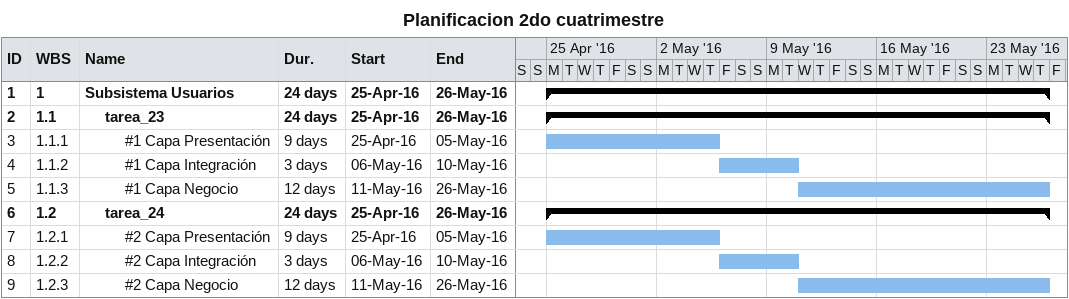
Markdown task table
Planificacion 2do cuatrimestre

| ID | WBS | Task | Duration | Start | Finish |
|---|---|---|---|---|---|
| 1 | 1 | **Subsistema Usuarios** | 24d | 2016-04-25 | 2016-05-26 |
| 2 | 1.1 | **tarea_23** | 24d | 2016-04-25 | 2016-05-26 |
| 3 | 1.1.1 | #1 Capa Presentación | 9d | 2016-04-25 | 2016-05-05 |
| 4 | 1.1.2 | #1 Capa Integración | 3d | 2016-05-06 | 2016-05-10 |
| 5 | 1.1.3 | #1 Capa Negocio | 12d | 2016-05-11 | 2016-05-26 |
| 6 | 1.2 | **tarea_24** | 24d | 2016-04-25 | 2016-05-26 |
| 7 | 1.2.1 | #2 Capa Presentación | 9d | 2016-04-25 | 2016-05-05 |
| 8 | 1.2.2 | #2 Capa Integración | 3d | 2016-05-06 | 2016-05-10 |
| 9 | 1.2.3 | #2 Capa Negocio | 12d | 2016-05-11 | 2016-05-26 |
